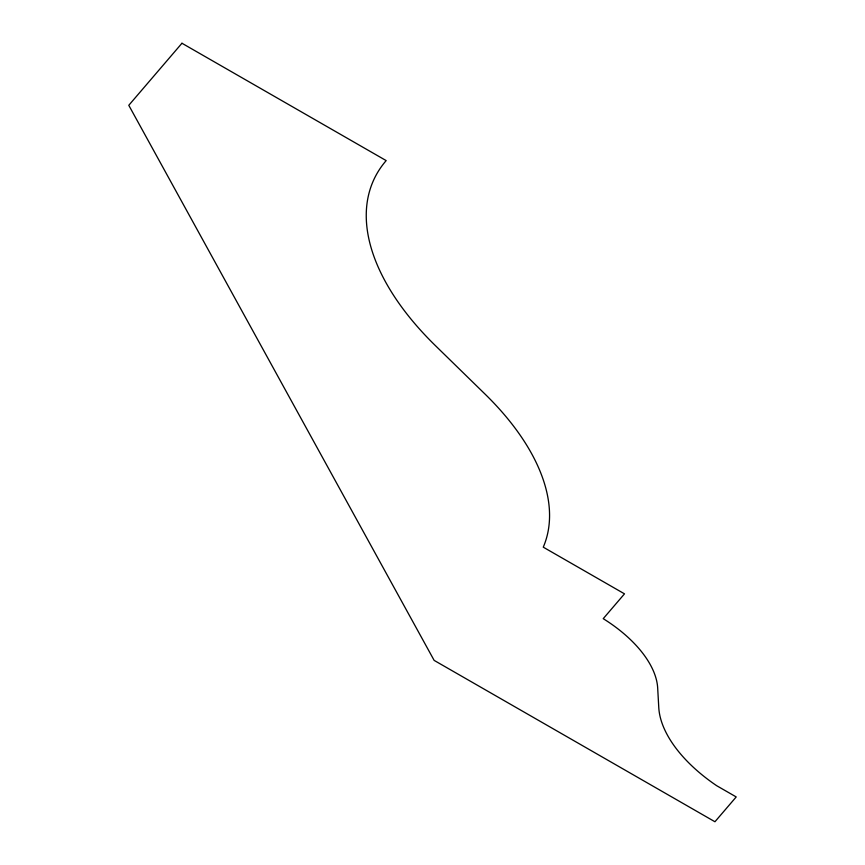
<?xml version="1.0" encoding="UTF-8"?>
<svg xmlns="http://www.w3.org/2000/svg" width="865" height="865" viewBox="0 0 865 865"><rect width="100%" height="100%" fill="white"/><g stroke="black" fill="none" stroke-linecap="round" stroke-linejoin="round"><path stroke-width="1.3" d="M181.953 43.25L128.788 105.303L434.144 660.395L714.944 821.75L736.212 796.935L716.707 785.723A125.111 67.221 25.4 0 1 658.773 707.559L657.681 688.021A104.914 56.376 25.4 0 0 603.229 618.67L624.498 593.844L543.263 547.167A256.127 137.621 25.4 0 0 484.984 394.04L435.495 345.719A274.637 147.569 25.4 0 1 386.179 160.598L181.953 43.25"/></g></svg>
